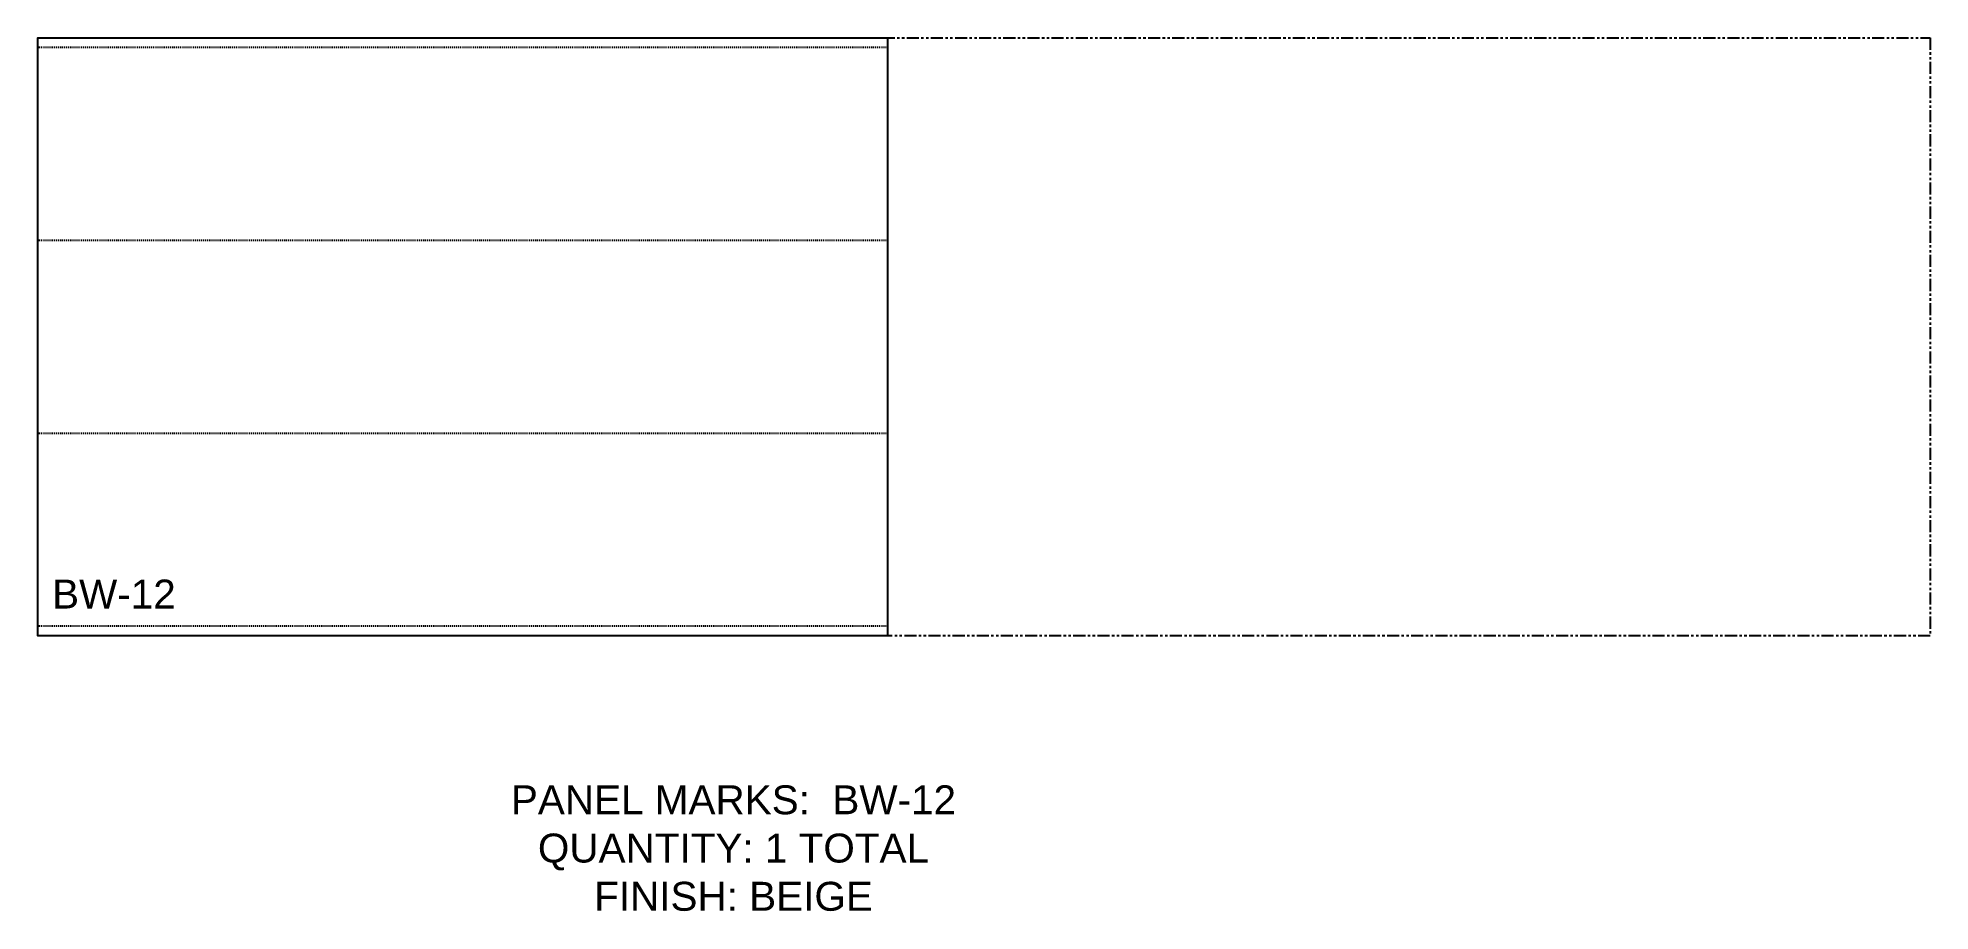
# Model space of a CAD drawing. Header units: inches. Extents: x 0 to 196, y -29 to 62.
import ezdxf

# ---------------------------------------------------------------- set-up
doc = ezdxf.new("R2010")
doc.units = ezdxf.units.IN
doc.header["$MEASUREMENT"] = 0
doc.linetypes.add('HIDDEN', pattern=[0.375, 0.25, -0.125])
doc.linetypes.add('PHANTOM', pattern=[2.5, 1.25, -0.25, 0.25, -0.25, 0.25, -0.25])
for name, color, linetype in [('DETAILS', 7, 'Continuous'), ('ROUT', 1, 'HIDDEN'), ('SHEET', 5, 'PHANTOM'), ('TEXT', 2, 'PHANTOM')]:
    doc.layers.add(name, color=color, linetype=linetype)
doc.styles.get("Standard").update_dxf_attribs({"font": 'arial.ttf'})

msp = doc.modelspace()

# ---------------------------------------------------------------- linework, layer by layer
at = {"layer": 'DETAILS', "ltscale": 0.25}
msp.add_lwpolyline([(88, 62), (88, 0), (0, 0), (0, 62)], close=True, dxfattribs=at)
at = {"layer": 'ROUT', "ltscale": 0.25}
for p, q in [((88, 61), (0, 61)), ((88, 41), (0, 41)), ((88, 21), (0, 21)), ((88, 1), (0, 1))]:
    msp.add_line(p, q, dxfattribs=at)
at = {"layer": 'SHEET'}
msp.add_lwpolyline([(0, 62), (196, 62), (196, 0), (0, 0)], close=True, dxfattribs=at)

# ---------------------------------------------------------------- texts
at = {"layer": 'TEXT', "char_height": 3, "attachment_point": 5}
for s, insert in [('BW-12', (7.88, 4.34)), ('PANEL MARKS:  BW-12\\PQUANTITY: 1 TOTAL\\PFINISH: BEIGE', (72.05, -22.01))]:
    msp.add_mtext_dynamic_manual_height_columns(s, width=199.7409, gutter_width=1, heights=[0], dxfattribs=dict(at, insert=insert))

doc.saveas('drawing.dxf')
